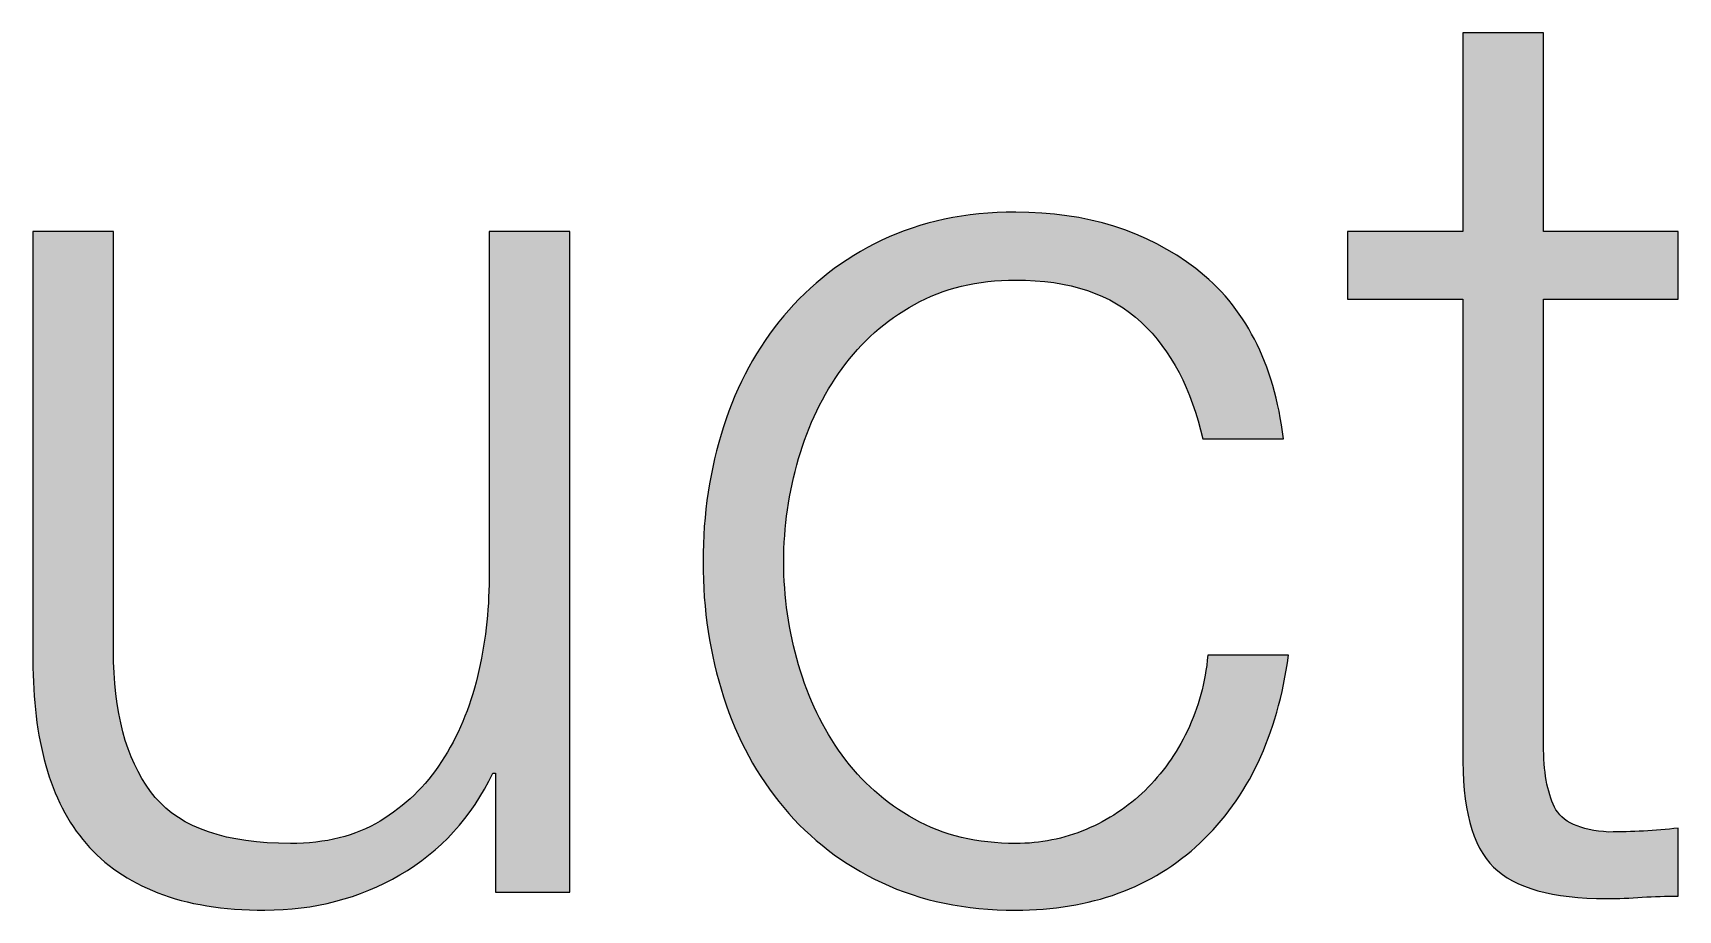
# Paper-space layout 'A1mask' of a CAD drawing. Extents: x 20 to 830, y 20 to 585.
# Drawn here: x 683.2 to 690.41, y 100.3 to 104.14 of the extents above; entities that cross this region are included whole.
import ezdxf
from ezdxf.enums import TextEntityAlignment as Align

# ---------------------------------------------------------------- set-up
doc = ezdxf.new("R2010")
doc.units = 0
doc.layers.get('0').update_dxf_attribs({"linetype": 'CONTINUOUS'})
doc.layers.get('Defpoints').update_dxf_attribs({"linetype": 'CONTINUOUS'})
doc.layers.add('JPP_Mask', color=7, linetype='CONTINUOUS')
doc.styles.add('JPP', font='arial.ttf')

# ---------------------------------------------------------------- blocks, each defined once
blk = doc.blocks.new('A1mask')
at = {"true_color": 0x004a91}
h = blk.add_hatch(color=154, dxfattribs=at)
edge = h.paths.add_edge_path()
edge.add_spline(control_points=[(675.4112, 88.1215), (675.4112, 88.1959), (675.4112, 88.2702), (675.4112, 88.2702), (675.4112, 88.2702), (675.3744, 88.2702), (675.3191, 88.2702)], knot_values=[18.749925, 18.749925, 18.749925, 18.749925, 19.249925, 19.249925, 19.249925, 19.5, 19.5, 19.5, 19.5], degree=3, periodic=0)
edge.add_spline(control_points=[(675.3191, 88.2702), (675.2638, 88.2702), (675.1901, 88.2702), (675.1165, 88.2702)], knot_values=[18.49993, 18.49993, 18.49993, 18.49993, 18.749925, 18.749925, 18.749925, 18.749925], degree=3, periodic=0)
edge.add_spline(control_points=[(675.1165, 88.2702), (675.0796, 88.2702), (675.0428, 88.2702), (675.0082, 88.2702)], knot_values=[18.374932, 18.374932, 18.374932, 18.374932, 18.49993, 18.49993, 18.49993, 18.49993], degree=3, periodic=0)
edge.add_spline(control_points=[(675.0082, 88.2702), (674.9737, 88.2702), (674.9415, 88.2702), (674.9139, 88.2702)], knot_values=[18.249935, 18.249935, 18.249935, 18.249935, 18.374932, 18.374932, 18.374932, 18.374932], degree=3, periodic=0)
edge.add_spline(control_points=[(674.9139, 88.2702), (674.9, 88.2702), (674.8874, 88.2702), (674.8762, 88.2702)], knot_values=[18.187436, 18.187436, 18.187436, 18.187436, 18.249935, 18.249935, 18.249935, 18.249935], degree=3, periodic=0)
edge.add_spline(control_points=[(674.8762, 88.2702), (674.8649, 88.2702), (674.8552, 88.2702), (674.8471, 88.2702)], knot_values=[18.124938, 18.124938, 18.124938, 18.124938, 18.187436, 18.187436, 18.187436, 18.187436], degree=3, periodic=0)
edge.add_spline(control_points=[(674.8471, 88.2702), (674.8431, 88.2702), (674.8395, 88.2702), (674.8364, 88.2702)], knot_values=[18.093688, 18.093688, 18.093688, 18.093688, 18.124938, 18.124938, 18.124938, 18.124938], degree=3, periodic=0)
edge.add_spline(control_points=[(674.8364, 88.2702), (674.8332, 88.2702), (674.8306, 88.2702), (674.8284, 88.2702)], knot_values=[18.062439, 18.062439, 18.062439, 18.062439, 18.093688, 18.093688, 18.093688, 18.093688], degree=3, periodic=0)
edge.add_spline(control_points=[(674.8284, 88.2702), (674.8273, 88.2702), (674.8264, 88.2702), (674.8256, 88.2702)], knot_values=[18.046814, 18.046814, 18.046814, 18.046814, 18.062439, 18.062439, 18.062439, 18.062439], degree=3, periodic=0)
edge.add_spline(control_points=[(674.8256, 88.2702), (674.8247, 88.2702), (674.824, 88.2702), (674.8235, 88.2702)], knot_values=[18.031189, 18.031189, 18.031189, 18.031189, 18.046814, 18.046814, 18.046814, 18.046814], degree=3, periodic=0)
edge.add_spline(control_points=[(674.8235, 88.2702), (674.8232, 88.2702), (674.823, 88.2702), (674.8228, 88.2702)], knot_values=[18.023377, 18.023377, 18.023377, 18.023377, 18.031189, 18.031189, 18.031189, 18.031189], degree=3, periodic=0)
edge.add_spline(control_points=[(674.8228, 88.2702), (674.8225, 88.2702), (674.8224, 88.2702), (674.8222, 88.2702)], knot_values=[18.015565, 18.015565, 18.015565, 18.015565, 18.023377, 18.023377, 18.023377, 18.023377], degree=3, periodic=0)
edge.add_spline(control_points=[(674.8222, 88.2702), (674.8222, 88.2702), (674.8221, 88.2702), (674.822, 88.2702)], knot_values=[18.011659, 18.011659, 18.011659, 18.011659, 18.015565, 18.015565, 18.015565, 18.015565], degree=3, periodic=0)
edge.add_spline(control_points=[(674.822, 88.2702), (674.822, 88.2702), (674.8219, 88.2702), (674.8219, 88.2702)], knot_values=[18.007752, 18.007752, 18.007752, 18.007752, 18.011659, 18.011659, 18.011659, 18.011659], degree=3, periodic=0)
edge.add_spline(control_points=[(674.8219, 88.2702), (674.8219, 88.2702), (674.8219, 88.2702), (674.8219, 88.2702)], knot_values=[18.005799, 18.005799, 18.005799, 18.005799, 18.007752, 18.007752, 18.007752, 18.007752], degree=3, periodic=0)
edge.add_spline(control_points=[(674.8219, 88.2702), (674.8218, 88.2702), (674.8218, 88.2702), (674.8218, 88.2702)], knot_values=[18.003846, 18.003846, 18.003846, 18.003846, 18.005799, 18.005799, 18.005799, 18.005799], degree=3, periodic=0)
edge.add_spline(control_points=[(674.8218, 88.2702), (674.8218, 88.2702), (674.8218, 88.2702), (674.8218, 88.2702)], knot_values=[18.00287, 18.00287, 18.00287, 18.00287, 18.003846, 18.003846, 18.003846, 18.003846], degree=3, periodic=0)
edge.add_spline(control_points=[(674.8218, 88.2702), (674.8218, 88.2702), (674.8218, 88.2702), (674.8218, 88.2702)], knot_values=[18.001893, 18.001893, 18.001893, 18.001893, 18.00287, 18.00287, 18.00287, 18.00287], degree=3, periodic=0)
edge.add_spline(control_points=[(674.8218, 88.2702), (674.8218, 88.2702), (674.8218, 88.2702), (674.8218, 88.2702)], knot_values=[18.001405, 18.001405, 18.001405, 18.001405, 18.001893, 18.001893, 18.001893, 18.001893], degree=3, periodic=0)
edge.add_spline(control_points=[(674.8218, 88.2702), (674.8218, 88.2702), (674.8218, 88.2702), (674.8218, 88.2702)], knot_values=[18.000917, 18.000917, 18.000917, 18.000917, 18.001405, 18.001405, 18.001405, 18.001405], degree=3, periodic=0)
edge.add_spline(control_points=[(674.8218, 88.2702), (674.8218, 88.2702), (674.8218, 88.2702), (674.8218, 88.2702), (674.8218, 88.2702), (674.8218, 88.2702), (674.8218, 88.2702)], knot_values=[17.99994, 17.99994, 17.99994, 17.99994, 18.000856, 18.000856, 18.000856, 18.000917, 18.000917, 18.000917, 18.000917], degree=3, periodic=0)
edge.add_spline(control_points=[(674.8218, 88.2702), (674.8218, 88.2702), (674.8218, 88.3246), (674.8218, 88.4062)], knot_values=[17.749945, 17.749945, 17.749945, 17.749945, 17.99994, 17.99994, 17.99994, 17.99994], degree=3, periodic=0)
edge.add_spline(control_points=[(674.8218, 88.4062), (674.8218, 88.4878), (674.8218, 88.5965), (674.8218, 88.7053)], knot_values=[17.49995, 17.49995, 17.49995, 17.49995, 17.749945, 17.749945, 17.749945, 17.749945], degree=3, periodic=0)
edge.add_spline(control_points=[(674.8218, 88.7053), (674.8218, 88.7597), (674.8218, 88.8141), (674.8218, 88.865)], knot_values=[17.374952, 17.374952, 17.374952, 17.374952, 17.49995, 17.49995, 17.49995, 17.49995], degree=3, periodic=0)
edge.add_spline(control_points=[(674.8218, 88.865), (674.8218, 88.916), (674.8218, 88.9636), (674.8218, 89.0044)], knot_values=[17.249955, 17.249955, 17.249955, 17.249955, 17.374952, 17.374952, 17.374952, 17.374952], degree=3, periodic=0)
edge.add_spline(control_points=[(674.8218, 89.0044), (674.8218, 89.0248), (674.8218, 89.0434), (674.8218, 89.06)], knot_values=[17.187456, 17.187456, 17.187456, 17.187456, 17.249955, 17.249955, 17.249955, 17.249955], degree=3, periodic=0)
edge.add_spline(control_points=[(674.8218, 89.06), (674.8218, 89.0766), (674.8218, 89.091), (674.8218, 89.1029)], knot_values=[17.124958, 17.124958, 17.124958, 17.124958, 17.187456, 17.187456, 17.187456, 17.187456], degree=3, periodic=0)
edge.add_spline(control_points=[(674.8218, 89.1029), (674.8218, 89.1089), (674.8218, 89.1142), (674.8218, 89.1188)], knot_values=[17.093708, 17.093708, 17.093708, 17.093708, 17.124958, 17.124958, 17.124958, 17.124958], degree=3, periodic=0)
edge.add_spline(control_points=[(674.8218, 89.1188), (674.8218, 89.1234), (674.8218, 89.1273), (674.8218, 89.1305)], knot_values=[17.062459, 17.062459, 17.062459, 17.062459, 17.093708, 17.093708, 17.093708, 17.093708], degree=3, periodic=0)
edge.add_spline(control_points=[(674.8218, 89.1403), (674.8218, 89.1403), (674.8218, 89.1403), (674.8218, 89.1403), (674.8218, 89.1403), (674.8218, 89.1403), (674.8218, 89.1403)], knot_values=[16.999959, 16.999959, 16.999959, 16.999959, 17, 17, 17, 17.000692, 17.000692, 17.000692, 17.000692], degree=3, periodic=0)
edge.add_spline(control_points=[(674.8218, 89.1403), (674.8218, 89.1403), (674.7997, 89.1403), (674.7665, 89.1403)], knot_values=[16.749965, 16.749965, 16.749965, 16.749965, 16.999959, 16.999959, 16.999959, 16.999959], degree=3, periodic=0)
edge.add_spline(control_points=[(674.7665, 89.1403), (674.7334, 89.1403), (674.6892, 89.1403), (674.645, 89.1403)], knot_values=[16.49997, 16.49997, 16.49997, 16.49997, 16.749965, 16.749965, 16.749965, 16.749965], degree=3, periodic=0)
edge.add_spline(control_points=[(674.645, 89.1403), (674.6229, 89.1403), (674.6008, 89.1403), (674.5801, 89.1403)], knot_values=[16.374972, 16.374972, 16.374972, 16.374972, 16.49997, 16.49997, 16.49997, 16.49997], degree=3, periodic=0)
edge.add_spline(control_points=[(674.5801, 89.1403), (674.5594, 89.1403), (674.54, 89.1403), (674.5234, 89.1403)], knot_values=[16.249975, 16.249975, 16.249975, 16.249975, 16.374972, 16.374972, 16.374972, 16.374972], degree=3, periodic=0)
edge.add_spline(control_points=[(674.5234, 89.1403), (674.5152, 89.1403), (674.5076, 89.1403), (674.5008, 89.1403)], knot_values=[16.187476, 16.187476, 16.187476, 16.187476, 16.249975, 16.249975, 16.249975, 16.249975], degree=3, periodic=0)
edge.add_spline(control_points=[(674.5008, 89.1403), (674.4941, 89.1403), (674.4882, 89.1403), (674.4834, 89.1403)], knot_values=[16.124977, 16.124977, 16.124977, 16.124977, 16.187476, 16.187476, 16.187476, 16.187476], degree=3, periodic=0)
edge.add_spline(control_points=[(674.4769, 89.1403), (674.4751, 89.1403), (674.4735, 89.1403), (674.4722, 89.1403)], knot_values=[16.062479, 16.062479, 16.062479, 16.062479, 16.093728, 16.093728, 16.093728, 16.093728], degree=3, periodic=0)
edge.add_spline(control_points=[(674.4682, 89.1403), (674.4682, 89.1403), (674.4682, 89.1403), (674.4682, 89.1403), (674.4682, 89.1403), (674.4682, 89.1403), (674.4682, 89.1403)], knot_values=[15.99998, 15.99998, 15.99998, 15.99998, 16.001424, 16.001424, 16.001424, 16.001445, 16.001445, 16.001445, 16.001445], degree=3, periodic=0)
edge.add_spline(control_points=[(674.4682, 89.1403), (674.4682, 89.1402), (674.4682, 88.9227), (674.4682, 88.7052)], knot_values=[15.49999, 15.49999, 15.49999, 15.49999, 15.99998, 15.99998, 15.99998, 15.99998], degree=3, periodic=0)
edge.add_spline(control_points=[(674.4682, 88.7052), (674.4682, 88.4877), (674.4682, 88.2702), (674.4682, 88.2702), (674.4682, 88.2702), (674.4682, 88.2702), (674.4682, 88.2702)], knot_values=[14.999268, 14.999268, 14.999268, 14.999268, 15.499258, 15.499258, 15.499258, 15.49999, 15.49999, 15.49999, 15.49999], degree=3, periodic=0)
edge.add_spline(control_points=[(674.4625, 88.2702), (674.4607, 88.2702), (674.4584, 88.2702), (674.4557, 88.2702)], knot_values=[14.906252, 14.906252, 14.906252, 14.906252, 14.937501, 14.937501, 14.937501, 14.937501], degree=3, periodic=0)
edge.add_spline(control_points=[(674.4557, 88.2702), (674.453, 88.2702), (674.4499, 88.2702), (674.4465, 88.2702)], knot_values=[14.875002, 14.875002, 14.875002, 14.875002, 14.906252, 14.906252, 14.906252, 14.906252], degree=3, periodic=0)
edge.add_spline(control_points=[(674.4465, 88.2702), (674.4396, 88.2702), (674.4312, 88.2702), (674.4216, 88.2702)], knot_values=[14.812504, 14.812504, 14.812504, 14.812504, 14.875002, 14.875002, 14.875002, 14.875002], degree=3, periodic=0)
edge.add_spline(control_points=[(674.4216, 88.2702), (674.412, 88.2702), (674.4011, 88.2702), (674.3893, 88.2702)], knot_values=[14.750005, 14.750005, 14.750005, 14.750005, 14.812504, 14.812504, 14.812504, 14.812504], degree=3, periodic=0)
edge.add_spline(control_points=[(674.3893, 88.2702), (674.3656, 88.2702), (674.338, 88.2702), (674.3084, 88.2702)], knot_values=[14.625008, 14.625008, 14.625008, 14.625008, 14.750005, 14.750005, 14.750005, 14.750005], degree=3, periodic=0)
edge.add_spline(control_points=[(674.3084, 88.2702), (674.2788, 88.2702), (674.2472, 88.2702), (674.2156, 88.2702)], knot_values=[14.50001, 14.50001, 14.50001, 14.50001, 14.625008, 14.625008, 14.625008, 14.625008], degree=3, periodic=0)
edge.add_spline(control_points=[(674.2156, 88.2702), (674.1525, 88.2702), (674.0893, 88.2702), (674.0419, 88.2702)], knot_values=[14.250015, 14.250015, 14.250015, 14.250015, 14.50001, 14.50001, 14.50001, 14.50001], degree=3, periodic=0)
edge.add_spline(control_points=[(674.0419, 88.2702), (673.9946, 88.2702), (673.963, 88.2702), (673.963, 88.2702), (673.963, 88.2702), (673.963, 88.2702), (673.963, 88.2702)], knot_values=[13.999043, 13.999043, 13.999043, 13.999043, 14.249058, 14.249058, 14.249058, 14.250015, 14.250015, 14.250015, 14.250015], degree=3, periodic=0)
edge.add_spline(control_points=[(673.963, 88.2669), (673.963, 88.2658), (673.963, 88.2644), (673.963, 88.2629)], knot_values=[13.906272, 13.906272, 13.906272, 13.906272, 13.937521, 13.937521, 13.937521, 13.937521], degree=3, periodic=0)
edge.add_spline(control_points=[(673.963, 88.2574), (673.963, 88.2534), (673.963, 88.2484), (673.963, 88.2428)], knot_values=[13.812524, 13.812524, 13.812524, 13.812524, 13.875023, 13.875023, 13.875023, 13.875023], degree=3, periodic=0)
edge.add_spline(control_points=[(673.963, 88.2428), (673.963, 88.2371), (673.963, 88.2307), (673.963, 88.2237)], knot_values=[13.750025, 13.750025, 13.750025, 13.750025, 13.812524, 13.812524, 13.812524, 13.812524], degree=3, periodic=0)
edge.add_spline(control_points=[(673.963, 88.2237), (673.963, 88.2098), (673.963, 88.1935), (673.963, 88.1761)], knot_values=[13.625027, 13.625027, 13.625027, 13.625027, 13.750025, 13.750025, 13.750025, 13.750025], degree=3, periodic=0)
edge.add_spline(control_points=[(673.963, 88.1761), (673.963, 88.1587), (673.963, 88.1401), (673.963, 88.1215)], knot_values=[13.50003, 13.50003, 13.50003, 13.50003, 13.625027, 13.625027, 13.625027, 13.625027], degree=3, periodic=0)
edge.add_spline(control_points=[(673.963, 88.1215), (673.963, 88.0843), (673.963, 88.0472), (673.963, 88.0193)], knot_values=[13.250035, 13.250035, 13.250035, 13.250035, 13.50003, 13.50003, 13.50003, 13.50003], degree=3, periodic=0)
edge.add_spline(control_points=[(673.963, 88.0193), (673.963, 87.9914), (673.963, 87.9728), (673.963, 87.9728), (673.963, 87.9728), (673.963, 87.9728), (673.963, 87.9728)], knot_values=[12.999308, 12.999308, 12.999308, 12.999308, 13.249343, 13.249343, 13.249343, 13.250035, 13.250035, 13.250035, 13.250035], degree=3, periodic=0)
edge.add_spline(control_points=[(673.9687, 87.9728), (673.9705, 87.9728), (673.9728, 87.9728), (673.9755, 87.9728)], knot_values=[12.906292, 12.906292, 12.906292, 12.906292, 12.937541, 12.937541, 12.937541, 12.937541], degree=3, periodic=0)
edge.add_spline(control_points=[(673.9755, 87.9728), (673.9782, 87.9728), (673.9812, 87.9728), (673.9847, 87.9728)], knot_values=[12.875042, 12.875042, 12.875042, 12.875042, 12.906292, 12.906292, 12.906292, 12.906292], degree=3, periodic=0)
edge.add_spline(control_points=[(673.9847, 87.9728), (673.9916, 87.9728), (674, 87.9728), (674.0096, 87.9728)], knot_values=[12.812544, 12.812544, 12.812544, 12.812544, 12.875042, 12.875042, 12.875042, 12.875042], degree=3, periodic=0)
edge.add_spline(control_points=[(674.0096, 87.9728), (674.0192, 87.9728), (674.0301, 87.9728), (674.0419, 87.9728)], knot_values=[12.750045, 12.750045, 12.750045, 12.750045, 12.812544, 12.812544, 12.812544, 12.812544], degree=3, periodic=0)
edge.add_spline(control_points=[(674.0419, 87.9728), (674.0656, 87.9728), (674.0932, 87.9728), (674.1228, 87.9728)], knot_values=[12.625048, 12.625048, 12.625048, 12.625048, 12.750045, 12.750045, 12.750045, 12.750045], degree=3, periodic=0)
edge.add_spline(control_points=[(674.1228, 87.9728), (674.1524, 87.9728), (674.184, 87.9728), (674.2156, 87.9728)], knot_values=[12.50005, 12.50005, 12.50005, 12.50005, 12.625048, 12.625048, 12.625048, 12.625048], degree=3, periodic=0)
edge.add_spline(control_points=[(674.2156, 87.9728), (674.2787, 87.9728), (674.3419, 87.9728), (674.3892, 87.9728)], knot_values=[12.250055, 12.250055, 12.250055, 12.250055, 12.50005, 12.50005, 12.50005, 12.50005], degree=3, periodic=0)
edge.add_spline(control_points=[(674.3892, 87.9728), (674.4366, 87.9728), (674.4682, 87.9728), (674.4682, 87.9728), (674.4682, 87.9728), (674.4682, 87.9728), (674.4682, 87.9728)], knot_values=[11.999694, 11.999694, 11.999694, 11.999694, 12.249749, 12.249749, 12.249749, 12.250055, 12.250055, 12.250055, 12.250055], degree=3, periodic=0)
edge.add_spline(control_points=[(674.4682, 87.9671), (674.4682, 87.9653), (674.4682, 87.9629), (674.4682, 87.9602)], knot_values=[11.953186, 11.953186, 11.953186, 11.953186, 11.968811, 11.968811, 11.968811, 11.968811], degree=3, periodic=0)
edge.add_spline(control_points=[(674.4682, 87.9602), (674.4682, 87.9574), (674.4682, 87.9542), (674.4682, 87.9506)], knot_values=[11.937561, 11.937561, 11.937561, 11.937561, 11.953186, 11.953186, 11.953186, 11.953186], degree=3, periodic=0)
edge.add_spline(control_points=[(674.4682, 87.9506), (674.4682, 87.9433), (674.4682, 87.9344), (674.4682, 87.9239)], knot_values=[11.906312, 11.906312, 11.906312, 11.906312, 11.937561, 11.937561, 11.937561, 11.937561], degree=3, periodic=0)
edge.add_spline(control_points=[(674.4682, 87.9239), (674.4682, 87.9134), (674.4682, 87.9013), (674.4682, 87.8877)], knot_values=[11.875063, 11.875063, 11.875063, 11.875063, 11.906312, 11.906312, 11.906312, 11.906312], degree=3, periodic=0)
edge.add_spline(control_points=[(674.4682, 87.8877), (674.4682, 87.8607), (674.4682, 87.8278), (674.4682, 87.79)], knot_values=[11.812564, 11.812564, 11.812564, 11.812564, 11.875063, 11.875063, 11.875063, 11.875063], degree=3, periodic=0)
edge.add_spline(control_points=[(674.4682, 87.79), (674.4682, 87.7523), (674.4682, 87.7098), (674.4682, 87.6633)], knot_values=[11.750065, 11.750065, 11.750065, 11.750065, 11.812564, 11.812564, 11.812564, 11.812564], degree=3, periodic=0)
edge.add_spline(control_points=[(674.4682, 87.6633), (674.4682, 87.5705), (674.4682, 87.4621), (674.4682, 87.346)], knot_values=[11.625068, 11.625068, 11.625068, 11.625068, 11.750065, 11.750065, 11.750065, 11.750065], degree=3, periodic=0)
edge.add_spline(control_points=[(674.4682, 87.346), (674.4682, 87.2299), (674.4682, 87.1061), (674.4682, 86.9822)], knot_values=[11.50007, 11.50007, 11.50007, 11.50007, 11.625068, 11.625068, 11.625068, 11.625068], degree=3, periodic=0)
edge.add_spline(control_points=[(674.4682, 86.9822), (674.4682, 86.7345), (674.4682, 86.4868), (674.4682, 86.301)], knot_values=[11.250075, 11.250075, 11.250075, 11.250075, 11.50007, 11.50007, 11.50007, 11.50007], degree=3, periodic=0)
edge.add_spline(control_points=[(674.4682, 86.301), (674.4682, 86.1151), (674.4682, 85.9912), (674.4682, 85.9912), (674.4645, 85.7443), (674.5093, 85.5748), (674.6029, 85.4834)], knot_values=[10, 10, 10, 10, 10.250075, 10.250075, 10.250075, 11.250075, 11.250075, 11.250075, 11.250075], degree=3, periodic=0)
edge.add_spline(control_points=[(674.6029, 85.4834), (674.6964, 85.3916), (674.8611, 85.3456), (675.0969, 85.3456)], knot_values=[9, 9, 9, 9, 10, 10, 10, 10], degree=3, periodic=0)
edge.add_spline(control_points=[(675.0969, 85.3456), (675.1492, 85.3456), (675.2016, 85.3476), (675.254, 85.3514)], knot_values=[8, 8, 8, 8, 9, 9, 9, 9], degree=3, periodic=0)
edge.add_spline(control_points=[(675.254, 85.3514), (675.3064, 85.3551), (675.3588, 85.3568), (675.4112, 85.3568)], knot_values=[7, 7, 7, 7, 8, 8, 8, 8], degree=3, periodic=0)
edge.add_spline(control_points=[(675.4112, 85.3568), (675.4112, 85.3568), (675.4112, 85.6546), (675.4112, 85.6546), (675.3102, 85.6433), (675.2092, 85.6375), (675.1081, 85.6375)], knot_values=[5, 5, 5, 5, 6, 6, 6, 7, 7, 7, 7], degree=3, periodic=0)
edge.add_spline(control_points=[(675.1081, 85.6375), (674.9808, 85.645), (674.9013, 85.6815), (674.8695, 85.747)], knot_values=[4, 4, 4, 4, 5, 5, 5, 5], degree=3, periodic=0)
edge.add_spline(control_points=[(674.8695, 85.747), (674.8377, 85.8125), (674.8218, 85.9032), (674.8218, 86.0192)], knot_values=[3, 3, 3, 3, 4, 4, 4, 4], degree=3, periodic=0)
edge.add_spline(control_points=[(674.8218, 86.0192), (674.8218, 86.0192), (674.8218, 87.9728), (674.8218, 87.9728), (674.8218, 87.9728), (674.9692, 87.9728), (675.1165, 87.9728)], knot_values=[1.5, 1.5, 1.5, 1.5, 2.5, 2.5, 2.5, 3, 3, 3, 3], degree=3, periodic=0)
edge.add_spline(control_points=[(675.1165, 87.9728), (675.2639, 87.9728), (675.4112, 87.9728), (675.4112, 87.9728), (675.4112, 87.9728), (675.4112, 88.0472), (675.4112, 88.1215)], knot_values=[0.5, 0.5, 0.5, 0.5, 1, 1, 1, 1.5, 1.5, 1.5, 1.5], degree=3, periodic=0)
h = blk.add_hatch(color=154, dxfattribs=at)
edge = h.paths.add_edge_path()
edge.add_spline(control_points=[(671.5577, 86.3701), (671.5147, 86.5178), (671.4932, 86.6686), (671.4932, 86.822), (671.4932, 86.9755), (671.5147, 87.1259), (671.5577, 87.274)], knot_values=[4, 4, 4, 4, 5, 5, 5, 6, 6, 6, 6], degree=3, periodic=0)
edge.add_spline(control_points=[(671.5577, 87.274), (671.6007, 87.4216), (671.6644, 87.5536), (671.7486, 87.6696)], knot_values=[3, 3, 3, 3, 4, 4, 4, 4], degree=3, periodic=0)
edge.add_spline(control_points=[(671.7486, 87.6696), (671.8328, 87.7856), (671.9384, 87.8794), (672.0657, 87.9503)], knot_values=[2, 2, 2, 2, 3, 3, 3, 3], degree=3, periodic=0)
edge.add_spline(control_points=[(672.0657, 87.9503), (672.1929, 88.0212), (672.3408, 88.057), (672.5092, 88.057)], knot_values=[1, 1, 1, 1, 2, 2, 2, 2], degree=3, periodic=0)
edge.add_spline(control_points=[(672.5092, 88.057), (672.7449, 88.057), (672.9282, 87.9953), (673.0593, 87.8718)], knot_values=[0, 0, 0, 0, 1, 1, 1, 1], degree=3, periodic=0)
edge.add_spline(control_points=[(673.0593, 87.8718), (673.1902, 87.7484), (673.28, 87.5778), (673.3287, 87.3609)], knot_values=[27, 27, 27, 27, 28, 28, 28, 28], degree=3, periodic=0)
edge.add_spline(control_points=[(673.3287, 87.3609), (673.3287, 87.3609), (673.6824, 87.3609), (673.6824, 87.3609), (673.6411, 87.6938), (673.513, 87.9428), (673.2978, 88.1075)], knot_values=[25, 25, 25, 25, 26, 26, 26, 27, 27, 27, 27], degree=3, periodic=0)
edge.add_spline(control_points=[(673.2978, 88.1075), (673.0826, 88.2723), (672.8198, 88.3545), (672.5092, 88.3545)], knot_values=[24, 24, 24, 24, 25, 25, 25, 25], degree=3, periodic=0)
edge.add_spline(control_points=[(672.5092, 88.3545), (672.2883, 88.3545), (672.0929, 88.3132), (671.9226, 88.231)], knot_values=[23, 23, 23, 23, 24, 24, 24, 24], degree=3, periodic=0)
edge.add_spline(control_points=[(671.9226, 88.231), (671.7522, 88.1488), (671.6091, 88.0383), (671.4932, 87.8998)], knot_values=[22, 22, 22, 22, 23, 23, 23, 23], degree=3, periodic=0)
edge.add_spline(control_points=[(671.4932, 87.8998), (671.3771, 87.7613), (671.2891, 87.5993), (671.2294, 87.4141)], knot_values=[21, 21, 21, 21, 22, 22, 22, 22], degree=3, periodic=0)
edge.add_spline(control_points=[(671.2294, 87.4141), (671.1694, 87.2289), (671.1395, 87.0315), (671.1395, 86.822)], knot_values=[20, 20, 20, 20, 21, 21, 21, 21], degree=3, periodic=0)
edge.add_spline(control_points=[(671.1395, 86.822), (671.1395, 86.6123), (671.1694, 86.4152), (671.2294, 86.23)], knot_values=[19, 19, 19, 19, 20, 20, 20, 20], degree=3, periodic=0)
edge.add_spline(control_points=[(671.2294, 86.23), (671.2891, 86.0448), (671.3771, 85.8828), (671.4932, 85.7443)], knot_values=[18, 18, 18, 18, 19, 19, 19, 19], degree=3, periodic=0)
edge.add_spline(control_points=[(671.4932, 85.7443), (671.6091, 85.6058), (671.7522, 85.4963), (671.9226, 85.4158)], knot_values=[17, 17, 17, 17, 18, 18, 18, 18], degree=3, periodic=0)
edge.add_spline(control_points=[(671.9226, 85.4158), (672.0929, 85.3353), (672.2883, 85.2951), (672.5092, 85.2951)], knot_values=[16, 16, 16, 16, 17, 17, 17, 17], degree=3, periodic=0)
edge.add_spline(control_points=[(672.5092, 85.2951), (672.8384, 85.2951), (673.1079, 85.3933), (673.3174, 85.5898), (673.527, 85.7862), (673.6561, 86.0605), (673.7048, 86.4124)], knot_values=[14, 14, 14, 14, 15, 15, 15, 16, 16, 16, 16], degree=3, periodic=0)
edge.add_spline(control_points=[(673.7048, 86.4124), (673.7048, 86.4124), (673.3511, 86.4124), (673.3511, 86.4124), (673.34, 86.2924), (673.3099, 86.1822), (673.2613, 86.0809)], knot_values=[12, 12, 12, 12, 13, 13, 13, 14, 14, 14, 14], degree=3, periodic=0)
edge.add_spline(control_points=[(673.2613, 86.0809), (673.2127, 85.98), (673.1509, 85.893), (673.0761, 85.82)], knot_values=[11, 11, 11, 11, 12, 12, 12, 12], degree=3, periodic=0)
edge.add_spline(control_points=[(673.0761, 85.82), (673.0012, 85.747), (672.9152, 85.6901), (672.8179, 85.6488), (672.7206, 85.6075), (672.6177, 85.5871), (672.5092, 85.5871)], knot_values=[9, 9, 9, 9, 10, 10, 10, 11, 11, 11, 11], degree=3, periodic=0)
edge.add_spline(control_points=[(672.5092, 85.5871), (672.3408, 85.5871), (672.1929, 85.6225), (672.0657, 85.6938)], knot_values=[8, 8, 8, 8, 9, 9, 9, 9], degree=3, periodic=0)
edge.add_spline(control_points=[(672.0657, 85.6938), (671.9384, 85.7647), (671.8328, 85.8585), (671.7486, 85.9745)], knot_values=[7, 7, 7, 7, 8, 8, 8, 8], degree=3, periodic=0)
edge.add_spline(control_points=[(671.7486, 85.9745), (671.6644, 86.0905), (671.6007, 86.2225), (671.5577, 86.3701)], knot_values=[6, 6, 6, 6, 7, 7, 7, 7], degree=3, periodic=0)
h = blk.add_hatch(color=154, dxfattribs=at)
edge = h.paths.add_edge_path()
edge.add_spline(control_points=[(668.5575, 86.3841), (668.5575, 86.3841), (668.5575, 88.2702), (668.5575, 88.2702), (668.5575, 88.2702), (668.469, 88.2702), (668.3806, 88.2702)], knot_values=[9.5, 9.5, 9.5, 9.5, 10.5, 10.5, 10.5, 11, 11, 11, 11], degree=3, periodic=0)
edge.add_spline(control_points=[(668.3806, 88.2702), (668.2922, 88.2702), (668.2038, 88.2702), (668.2038, 88.2702), (668.2038, 88.2702), (668.2038, 87.8001), (668.2038, 87.3301)], knot_values=[8.5, 8.5, 8.5, 8.5, 9, 9, 9, 9.5, 9.5, 9.5, 9.5], degree=3, periodic=0)
edge.add_spline(control_points=[(668.2038, 87.3301), (668.2038, 86.86), (668.2038, 86.3899), (668.2038, 86.3899), (668.2038, 86.2177), (668.2225, 86.0642), (668.2599, 85.9295), (668.2973, 85.7948), (668.3562, 85.6805), (668.4367, 85.5871)], knot_values=[6, 6, 6, 6, 6.5, 6.5, 6.5, 7.5, 7.5, 7.5, 8.5, 8.5, 8.5, 8.5], degree=3, periodic=0)
edge.add_spline(control_points=[(668.4367, 85.5871), (668.5171, 85.4936), (668.622, 85.4216), (668.7511, 85.3712)], knot_values=[5, 5, 5, 5, 6, 6, 6, 6], degree=3, periodic=0)
edge.add_spline(control_points=[(668.7511, 85.3712), (668.8802, 85.3203), (669.0364, 85.2951), (669.2198, 85.2951)], knot_values=[4, 4, 4, 4, 5, 5, 5, 5], degree=3, periodic=0)
edge.add_spline(control_points=[(669.2198, 85.2951), (669.4368, 85.2951), (669.6342, 85.3466), (669.812, 85.4496)], knot_values=[3, 3, 3, 3, 4, 4, 4, 4], degree=3, periodic=0)
edge.add_spline(control_points=[(669.812, 85.4496), (669.9897, 85.5526), (670.1254, 85.7013), (670.219, 85.8957)], knot_values=[2, 2, 2, 2, 3, 3, 3, 3], degree=3, periodic=0)
edge.add_spline(control_points=[(670.219, 85.8957), (670.219, 85.8957), (670.2302, 85.8957), (670.2302, 85.8957)], knot_values=[1.00001, 1.00001, 1.00001, 1.00001, 2, 2, 2, 2], degree=3, periodic=0)
edge.add_spline(control_points=[(670.2302, 85.8957), (670.2302, 85.8957), (670.2302, 85.7653), (670.2302, 85.6348)], knot_values=[0.5, 0.5, 0.5, 0.5, 1, 1, 1, 1], degree=3, periodic=0)
edge.add_spline(control_points=[(670.2302, 85.6348), (670.2302, 85.5043), (670.2302, 85.3739), (670.2302, 85.3739), (670.2302, 85.3739), (670.2506, 85.3739), (670.2811, 85.3739)], knot_values=[20.749965, 20.749965, 20.749965, 20.749965, 21.249965, 21.249965, 21.249965, 21.5, 21.5, 21.5, 21.5], degree=3, periodic=0)
edge.add_spline(control_points=[(670.2811, 85.3739), (670.3116, 85.3739), (670.3523, 85.3739), (670.393, 85.3739)], knot_values=[20.49997, 20.49997, 20.49997, 20.49997, 20.749965, 20.749965, 20.749965, 20.749965], degree=3, periodic=0)
edge.add_spline(control_points=[(670.393, 85.3739), (670.4134, 85.3739), (670.4337, 85.3739), (670.4528, 85.3739)], knot_values=[20.374972, 20.374972, 20.374972, 20.374972, 20.49997, 20.49997, 20.49997, 20.49997], degree=3, periodic=0)
edge.add_spline(control_points=[(670.4528, 85.3739), (670.4718, 85.3739), (670.4896, 85.3739), (670.5049, 85.3739)], knot_values=[20.249975, 20.249975, 20.249975, 20.249975, 20.374972, 20.374972, 20.374972, 20.374972], degree=3, periodic=0)
edge.add_spline(control_points=[(670.5049, 85.3739), (670.5125, 85.3739), (670.5195, 85.3739), (670.5257, 85.3739)], knot_values=[20.187476, 20.187476, 20.187476, 20.187476, 20.249975, 20.249975, 20.249975, 20.249975], degree=3, periodic=0)
edge.add_spline(control_points=[(670.5257, 85.3739), (670.5319, 85.3739), (670.5373, 85.3739), (670.5418, 85.3739)], knot_values=[20.124977, 20.124977, 20.124977, 20.124977, 20.187476, 20.187476, 20.187476, 20.187476], degree=3, periodic=0)
edge.add_spline(control_points=[(670.5477, 85.3739), (670.5494, 85.3739), (670.5509, 85.3739), (670.5521, 85.3739)], knot_values=[20.062479, 20.062479, 20.062479, 20.062479, 20.093728, 20.093728, 20.093728, 20.093728], degree=3, periodic=0)
edge.add_spline(control_points=[(670.5558, 85.3739), (670.5558, 85.3739), (670.5558, 85.3739), (670.5558, 85.3739), (670.5558, 85.3739), (670.5558, 85.3739), (670.5558, 85.3739)], knot_values=[19.99998, 19.99998, 19.99998, 19.99998, 20.001425, 20.001425, 20.001425, 20.001445, 20.001445, 20.001445, 20.001445], degree=3, periodic=0)
edge.add_spline(control_points=[(670.5558, 85.3739), (670.5558, 85.3739), (670.5558, 86.098), (670.5558, 86.8221)], knot_values=[19.49999, 19.49999, 19.49999, 19.49999, 19.99998, 19.99998, 19.99998, 19.99998], degree=3, periodic=0)
edge.add_spline(control_points=[(670.5558, 86.8221), (670.5558, 87.5462), (670.5558, 88.2702), (670.5558, 88.2702), (670.5558, 88.2702), (670.5558, 88.2702), (670.5558, 88.2702)], knot_values=[18.999023, 18.999023, 18.999023, 18.999023, 19.499013, 19.499013, 19.499013, 19.49999, 19.49999, 19.49999, 19.49999], degree=3, periodic=0)
edge.add_spline(control_points=[(670.5518, 88.2702), (670.5505, 88.2702), (670.5489, 88.2702), (670.547, 88.2702)], knot_values=[18.906252, 18.906252, 18.906252, 18.906252, 18.937501, 18.937501, 18.937501, 18.937501], degree=3, periodic=0)
edge.add_spline(control_points=[(670.5406, 88.2702), (670.5357, 88.2702), (670.5299, 88.2702), (670.5231, 88.2702)], knot_values=[18.812504, 18.812504, 18.812504, 18.812504, 18.875003, 18.875003, 18.875003, 18.875003], degree=3, periodic=0)
edge.add_spline(control_points=[(670.5231, 88.2702), (670.5164, 88.2702), (670.5088, 88.2702), (670.5005, 88.2702)], knot_values=[18.750005, 18.750005, 18.750005, 18.750005, 18.812504, 18.812504, 18.812504, 18.812504], degree=3, periodic=0)
edge.add_spline(control_points=[(670.5005, 88.2702), (670.4839, 88.2702), (670.4646, 88.2702), (670.4439, 88.2702)], knot_values=[18.625007, 18.625007, 18.625007, 18.625007, 18.750005, 18.750005, 18.750005, 18.750005], degree=3, periodic=0)
edge.add_spline(control_points=[(670.4439, 88.2702), (670.4232, 88.2702), (670.4011, 88.2702), (670.379, 88.2702)], knot_values=[18.50001, 18.50001, 18.50001, 18.50001, 18.625008, 18.625008, 18.625008, 18.625008], degree=3, periodic=0)
edge.add_spline(control_points=[(670.379, 88.2702), (670.3348, 88.2702), (670.2906, 88.2702), (670.2574, 88.2702)], knot_values=[18.250015, 18.250015, 18.250015, 18.250015, 18.50001, 18.50001, 18.50001, 18.50001], degree=3, periodic=0)
edge.add_spline(control_points=[(670.2574, 88.2702), (670.2243, 88.2702), (670.2022, 88.2702), (670.2022, 88.2702), (670.2022, 88.2702), (670.2022, 88.2702), (670.2022, 88.2702)], knot_values=[17.999532, 17.999532, 17.999532, 17.999532, 18.249547, 18.249547, 18.249547, 18.250015, 18.250015, 18.250015, 18.250015], degree=3, periodic=0)
edge.add_spline(control_points=[(670.2022, 88.2659), (670.2022, 88.2644), (670.2022, 88.2626), (670.2022, 88.2605)], knot_values=[17.953146, 17.953146, 17.953146, 17.953146, 17.968771, 17.968771, 17.968771, 17.968771], degree=3, periodic=0)
edge.add_spline(control_points=[(670.2022, 88.2605), (670.2022, 88.2584), (670.2022, 88.2559), (670.2022, 88.2531)], knot_values=[17.937521, 17.937521, 17.937521, 17.937521, 17.953146, 17.953146, 17.953146, 17.953146], degree=3, periodic=0)
edge.add_spline(control_points=[(670.2022, 88.2531), (670.2022, 88.2476), (670.2022, 88.2407), (670.2022, 88.2326)], knot_values=[17.906272, 17.906272, 17.906272, 17.906272, 17.937521, 17.937521, 17.937521, 17.937521], degree=3, periodic=0)
edge.add_spline(control_points=[(670.2022, 88.2326), (670.2022, 88.2245), (670.2022, 88.2153), (670.2022, 88.2049)], knot_values=[17.875022, 17.875022, 17.875022, 17.875022, 17.906272, 17.906272, 17.906272, 17.906272], degree=3, periodic=0)
edge.add_spline(control_points=[(670.2022, 88.2049), (670.2022, 88.1841), (670.2022, 88.1588), (670.2022, 88.1299)], knot_values=[17.812524, 17.812524, 17.812524, 17.812524, 17.875022, 17.875022, 17.875022, 17.875022], degree=3, periodic=0)
edge.add_spline(control_points=[(670.2022, 88.1299), (670.2022, 88.1009), (670.2022, 88.0682), (670.2022, 88.0326)], knot_values=[17.750025, 17.750025, 17.750025, 17.750025, 17.812524, 17.812524, 17.812524, 17.812524], degree=3, periodic=0)
edge.add_spline(control_points=[(670.2022, 88.0326), (670.2022, 87.9613), (670.2022, 87.8781), (670.2022, 87.789)], knot_values=[17.625028, 17.625028, 17.625028, 17.625028, 17.750025, 17.750025, 17.750025, 17.750025], degree=3, periodic=0)
edge.add_spline(control_points=[(670.2022, 87.789), (670.2022, 87.6998), (670.2022, 87.6048), (670.2022, 87.5097)], knot_values=[17.50003, 17.50003, 17.50003, 17.50003, 17.625028, 17.625028, 17.625028, 17.625028], degree=3, periodic=0)
edge.add_spline(control_points=[(670.2022, 87.5097), (670.2022, 87.3196), (670.2022, 87.1294), (670.2022, 86.9868)], knot_values=[17.250035, 17.250035, 17.250035, 17.250035, 17.50003, 17.50003, 17.50003, 17.50003], degree=3, periodic=0)
edge.add_spline(control_points=[(670.2022, 86.9868), (670.2022, 86.8442), (670.2022, 86.7491), (670.2022, 86.7491), (670.2022, 86.6031), (670.1853, 86.4598), (670.1516, 86.3197), (670.1179, 86.1795), (670.0655, 86.055), (669.9945, 85.9462)], knot_values=[15, 15, 15, 15, 15.250035, 15.250035, 15.250035, 16.250035, 16.250035, 16.250035, 17.250035, 17.250035, 17.250035, 17.250035], degree=3, periodic=0)
edge.add_spline(control_points=[(669.9945, 85.9462), (669.9233, 85.8377), (669.8335, 85.7508), (669.725, 85.6853)], knot_values=[14, 14, 14, 14, 15, 15, 15, 15], degree=3, periodic=0)
edge.add_spline(control_points=[(669.725, 85.6853), (669.6164, 85.6198), (669.4855, 85.5871), (669.3321, 85.5871)], knot_values=[13, 13, 13, 13, 14, 14, 14, 14], degree=3, periodic=0)
edge.add_spline(control_points=[(669.3321, 85.5871), (669.0514, 85.5871), (668.8539, 85.6546), (668.7399, 85.7893)], knot_values=[12, 12, 12, 12, 13, 13, 13, 13], degree=3, periodic=0)
edge.add_spline(control_points=[(668.7399, 85.7893), (668.6257, 85.924), (668.5649, 86.1222), (668.5575, 86.3841)], knot_values=[11, 11, 11, 11, 12, 12, 12, 12], degree=3, periodic=0)
at = {"layer": 'Defpoints', "color": 154, "true_color": 0x004a91}
for points, knots in [([(675.4112, 88.2702), (675.4112, 88.2702), (675.4112, 87.9728), (675.4112, 87.9728), (675.4112, 87.9728), (674.8218, 87.9728), (674.8218, 87.9728), (674.8218, 87.9728), (674.8218, 86.0192), (674.8218, 86.0192), (674.8218, 85.9032), (674.8377, 85.8125), (674.8695, 85.747), (674.9013, 85.6815), (674.9808, 85.645), (675.1081, 85.6375), (675.2092, 85.6375), (675.3102, 85.6433), (675.4112, 85.6546), (675.4112, 85.6546), (675.4112, 85.3568), (675.4112, 85.3568), (675.3588, 85.3568), (675.3064, 85.3551), (675.254, 85.3514), (675.2016, 85.3476), (675.1492, 85.3456), (675.0969, 85.3456), (674.8611, 85.3456), (674.6964, 85.3916), (674.6029, 85.4834), (674.5093, 85.5748), (674.4645, 85.7443), (674.4682, 85.9912), (674.4682, 85.9912), (674.4682, 87.9728), (674.4682, 87.9728), (674.4682, 87.9728), (673.963, 87.9728), (673.963, 87.9728), (673.963, 87.9728), (673.963, 88.2702), (673.963, 88.2702), (673.963, 88.2702), (674.4682, 88.2702), (674.4682, 88.2702), (674.4682, 88.2702), (674.4682, 89.1403), (674.4682, 89.1403), (674.4682, 89.1403), (674.8218, 89.1403), (674.8218, 89.1403), (674.8218, 89.1403), (674.8218, 88.2702), (674.8218, 88.2702), (674.8218, 88.2702), (675.4112, 88.2702), (675.4112, 88.2702)], [0, 0, 0, 0, 1, 1, 1, 2, 2, 2, 3, 3, 3, 4, 4, 4, 5, 5, 5, 6, 6, 6, 7, 7, 7, 8, 8, 8, 9, 9, 9, 10, 10, 10, 11, 11, 11, 12, 12, 12, 13, 13, 13, 14, 14, 14, 15, 15, 15, 16, 16, 16, 17, 17, 17, 18, 18, 18, 19, 19, 19, 19]), ([(673.0593, 87.8718), (672.9282, 87.9953), (672.7449, 88.057), (672.5092, 88.057), (672.3408, 88.057), (672.1929, 88.0212), (672.0657, 87.9503), (671.9384, 87.8794), (671.8328, 87.7856), (671.7486, 87.6696), (671.6644, 87.5536), (671.6007, 87.4216), (671.5577, 87.274), (671.5147, 87.1259), (671.4932, 86.9755), (671.4932, 86.822), (671.4932, 86.6686), (671.5147, 86.5178), (671.5577, 86.3701), (671.6007, 86.2225), (671.6644, 86.0905), (671.7486, 85.9745), (671.8328, 85.8585), (671.9384, 85.7647), (672.0657, 85.6938), (672.1929, 85.6225), (672.3408, 85.5871), (672.5092, 85.5871), (672.6177, 85.5871), (672.7206, 85.6075), (672.8179, 85.6488), (672.9152, 85.6901), (673.0012, 85.747), (673.0761, 85.82), (673.1509, 85.893), (673.2127, 85.98), (673.2613, 86.0809), (673.3099, 86.1822), (673.34, 86.2924), (673.3511, 86.4124), (673.3511, 86.4124), (673.7048, 86.4124), (673.7048, 86.4124), (673.6561, 86.0605), (673.527, 85.7862), (673.3174, 85.5898), (673.1079, 85.3933), (672.8384, 85.2951), (672.5092, 85.2951), (672.2883, 85.2951), (672.0929, 85.3353), (671.9226, 85.4158), (671.7522, 85.4963), (671.6091, 85.6058), (671.4932, 85.7443), (671.3771, 85.8828), (671.2891, 86.0448), (671.2294, 86.23), (671.1694, 86.4152), (671.1395, 86.6123), (671.1395, 86.822), (671.1395, 87.0315), (671.1694, 87.2289), (671.2294, 87.4141), (671.2891, 87.5993), (671.3771, 87.7613), (671.4932, 87.8998), (671.6091, 88.0383), (671.7522, 88.1488), (671.9226, 88.231), (672.0929, 88.3132), (672.2883, 88.3545), (672.5092, 88.3545), (672.8198, 88.3545), (673.0826, 88.2723), (673.2978, 88.1075), (673.513, 87.9428), (673.6411, 87.6938), (673.6824, 87.3609), (673.6824, 87.3609), (673.3287, 87.3609), (673.3287, 87.3609), (673.28, 87.5778), (673.1902, 87.7484), (673.0593, 87.8718)], [0, 0, 0, 0, 1, 1, 1, 2, 2, 2, 3, 3, 3, 4, 4, 4, 5, 5, 5, 6, 6, 6, 7, 7, 7, 8, 8, 8, 9, 9, 9, 10, 10, 10, 11, 11, 11, 12, 12, 12, 13, 13, 13, 14, 14, 14, 15, 15, 15, 16, 16, 16, 17, 17, 17, 18, 18, 18, 19, 19, 19, 20, 20, 20, 21, 21, 21, 22, 22, 22, 23, 23, 23, 24, 24, 24, 25, 25, 25, 26, 26, 26, 27, 27, 27, 28, 28, 28, 28]), ([(670.2302, 85.3739), (670.2302, 85.3739), (670.2302, 85.8957), (670.2302, 85.8957), (670.2302, 85.8957), (670.219, 85.8957), (670.219, 85.8957), (670.1254, 85.7013), (669.9897, 85.5526), (669.812, 85.4496), (669.6342, 85.3466), (669.4368, 85.2951), (669.2198, 85.2951), (669.0364, 85.2951), (668.8802, 85.3203), (668.7511, 85.3712), (668.622, 85.4216), (668.5171, 85.4936), (668.4367, 85.5871), (668.3562, 85.6805), (668.2973, 85.7948), (668.2599, 85.9295), (668.2225, 86.0642), (668.2038, 86.2177), (668.2038, 86.3899), (668.2038, 86.3899), (668.2038, 88.2702), (668.2038, 88.2702), (668.2038, 88.2702), (668.5575, 88.2702), (668.5575, 88.2702), (668.5575, 88.2702), (668.5575, 86.3841), (668.5575, 86.3841), (668.5649, 86.1222), (668.6257, 85.924), (668.7399, 85.7893), (668.8539, 85.6546), (669.0514, 85.5871), (669.3321, 85.5871), (669.4855, 85.5871), (669.6164, 85.6198), (669.725, 85.6853), (669.8335, 85.7508), (669.9233, 85.8377), (669.9945, 85.9462), (670.0655, 86.055), (670.1179, 86.1795), (670.1516, 86.3197), (670.1853, 86.4598), (670.2022, 86.6031), (670.2022, 86.7491), (670.2022, 86.7491), (670.2022, 88.2702), (670.2022, 88.2702), (670.2022, 88.2702), (670.5558, 88.2702), (670.5558, 88.2702), (670.5558, 88.2702), (670.5558, 85.3739), (670.5558, 85.3739), (670.5558, 85.3739), (670.2302, 85.3739), (670.2302, 85.3739)], [0, 0, 0, 0, 1, 1, 1, 2, 2, 2, 3, 3, 3, 4, 4, 4, 5, 5, 5, 6, 6, 6, 7, 7, 7, 8, 8, 8, 9, 9, 9, 10, 10, 10, 11, 11, 11, 12, 12, 12, 13, 13, 13, 14, 14, 14, 15, 15, 15, 16, 16, 16, 17, 17, 17, 18, 18, 18, 19, 19, 19, 20, 20, 20, 21, 21, 21, 21])]:
    blk.add_open_spline(points, degree=3, knots=knots, dxfattribs=at)
at = {"color": 7, "style": 'JPP'}
for tag, p in [('Client', (748, 120)), ('Project1', (748, 95)), ('Project2', (748, 87.5)), ('Project3', (748, 80)), ('Title1', (748, 62.5)), ('Title2', (748, 55)), ('Title3', (748, 47.5)), ('Status', (640, 12.5))]:
    blk.add_attdef(tag, text='', height=3.5, dxfattribs=at).set_placement(p, align=Align.MIDDLE_LEFT)
at = {"color": 2, "style": 'JPP'}
for tag, p in [('Scale', (667.5, 30)), ('Checked', (757.5, 30)), ('Drawn', (712.5, 30)), ('Date', (802.5, 30))]:
    blk.add_attdef(tag, text='', height=2, dxfattribs=at).set_placement(p, align=Align.MIDDLE_CENTER)
at = {"color": 6, "style": 'JPP'}
for tag, p in [('Ref', (730, 12.5)), ('DrgNo.', (772, 12.5))]:
    blk.add_attdef(tag, text='', height=4, dxfattribs=at).set_placement(p, align=Align.MIDDLE_LEFT)
blk.add_attdef('Rev', text='', height=4, dxfattribs=at).set_placement((806.2747, 12.5), align=Align.MIDDLE_CENTER)

psp = doc.layouts.new('A1mask')

# ---------------------------------------------------------------- block references
at = {"layer": 'JPP_Mask'}
psp.add_blockref('A1mask', (15, 15), dxfattribs=at)

doc.saveas('drawing.dxf')
